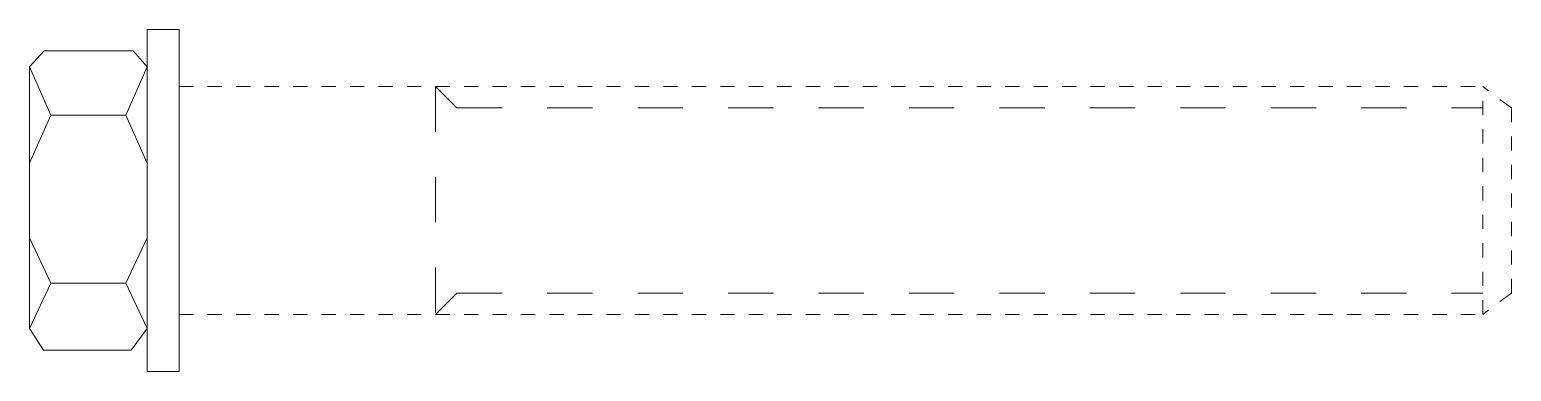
# Model space of a CAD drawing. Header units: metres. Extents: x -11 to 94, y -12 to 12.
import ezdxf

# ---------------------------------------------------------------- set-up
doc = ezdxf.new("R2010")
doc.units = ezdxf.units.M
doc.linetypes.add('Dash', pattern=[6.35, 3.175, -3.175])
doc.linetypes.add('Streep 1_1', pattern=[2, 1, -1])
doc.layers.add('A-DETL-GENF', color=92, linetype='Continuous', lineweight=18)
doc.layers.add('A-DETL-GENF-HDLN', color=1, linetype='Dash', lineweight=18)

# ---------------------------------------------------------------- blocks, each defined once
blk = doc.blocks.new('00 bout s e1 - M12-3186867-00_0 Basismaterialen')
at = {"layer": 'A-DETL-GENF'}
for p, q in [((-2.25, 0), (-2.25, 12)), ((-2.25, 12), (0, 12)), ((0, 12), (0, -12)), ((-10.5, 9.38), (-9.47, 10.5)), ((-9.47, 10.5), (-3.22, 10.5)), ((-3.22, 10.5), (-2.25, 9.38)), ((-10.5, 9.38), (-9, 6)), ((-10.5, -9), (-10.5, 9.38)), ((-3.75, 6), (-2.25, 9.38)), ((-2.25, 9.38), (-2.25, 0)), ((-9, 6), (-10.5, 2.62)), ((-9, 6), (-3.75, 6)), ((-2.25, 2.62), (-3.75, 6)), ((-10.5, 2.62), (-10.5, -2.62)), ((-2.25, -2.62), (-2.25, 2.62)), ((-2.25, -12), (-2.25, 0)), ((-2.25, 0), (-2.25, -9)), ((-10.5, -2.62), (-9, -5.81)), ((-3.75, -5.81), (-2.25, -2.62)), ((-9, -5.81), (-10.5, -9)), ((-9, -5.81), (-3.75, -5.81)), ((-2.25, -9), (-3.75, -5.81)), ((-9.52, -10.5), (-10.5, -9)), ((-2.25, -9), (-3.36, -10.5)), ((-3.36, -10.5), (-9.52, -10.5)), ((0, -12), (-2.25, -12))]:
    blk.add_line(p, q, dxfattribs=at)
at = {"layer": 'A-DETL-GENF', "linetype": 'Streep 1_1', "lineweight": 13}
for p, q in [((0, 8), (91.54, 8)), ((93.54, 6.5), (91.54, 8)), ((91.54, -8), (91.54, 8)), ((93.54, 6.5), (93.54, -6.5)), ((93.54, -6.5), (91.54, -8)), ((0, -8), (91.54, -8))]:
    blk.add_line(p, q, dxfattribs=at)
at = {"layer": 'A-DETL-GENF-HDLN'}
for p, q in [((18, 8), (19.5, 6.5)), ((18, 8), (18, -8)), ((19.5, 6.5), (91.54, 6.5)), ((18, -8), (19.5, -6.5)), ((19.5, -6.5), (91.54, -6.5))]:
    blk.add_line(p, q, dxfattribs=at)

msp = doc.modelspace()

# ---------------------------------------------------------------- block references
msp.add_blockref('00 bout s e1 - M12-3186867-00_0 Basismaterialen', (0, 0))

doc.saveas('drawing.dxf')
